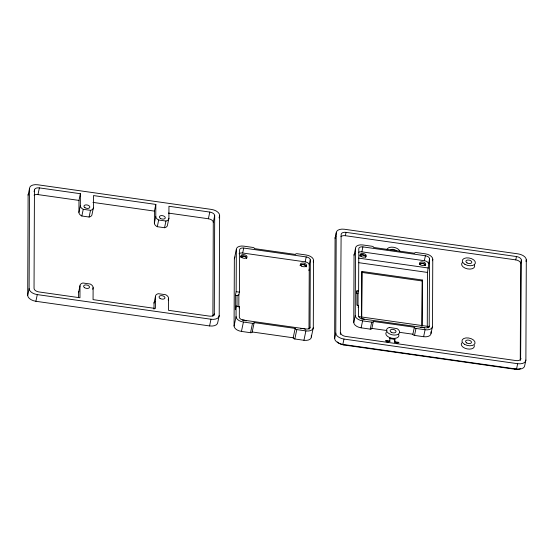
<?xml version="1.0" encoding="UTF-8"?>
<svg xmlns="http://www.w3.org/2000/svg" width="554" height="554" viewBox="0 0 554 554"><rect width="100%" height="100%" fill="white"/><g stroke="black" fill="none" stroke-linecap="round" stroke-linejoin="round"><path stroke-width="0.83" d="M27.7 295.324L28.122 195.119L29.528 188.422A8.324 4.737 11.9 0 1 37.755 184.78L211.441 209.419A8.324 4.737 11.9 0 1 219.619 215.388L219.204 315.593L217.791 322.289A8.324 4.737 11.9 0 1 209.571 325.932L35.878 301.286A8.324 4.737 11.9 0 1 27.7 295.324L29.113 288.627L29.528 188.422M34.445 190.077L34.036 288.364A4.993 2.839 11.9 0 0 38.946 291.944L79.949 297.761L79.998 285.753A6.655 3.788 11.9 0 1 81.93 283.309L82.941 282.997L90.205 284.029L91.209 284.624A6.655 3.788 11.9 0 1 93.12 287.616L93.065 299.624L155.39 308.467L155.445 296.452A6.655 3.788 11.9 0 1 157.378 294.008L158.389 293.703L165.646 294.728L166.657 295.324A6.655 3.788 11.9 0 1 168.561 298.315L168.513 310.323L209.35 316.119A4.993 2.839 11.9 0 0 214.287 313.938L214.696 215.651A4.993 2.839 11.9 0 0 209.793 212.071L168.949 206.275L168.901 218.283L167.488 224.979A6.655 3.788 11.9 0 1 165.556 227.424L164.545 227.736L157.288 226.704L156.276 226.108A6.655 3.788 11.9 0 1 154.365 223.117L154.421 211.109L155.826 204.412L93.501 195.576L93.453 207.584L92.04 214.28A6.655 3.788 11.9 0 1 90.108 216.725L89.097 217.029L81.84 216.005L80.836 215.409A6.655 3.788 11.9 0 1 78.924 212.417L78.973 200.409L80.385 193.713L39.382 187.896A4.993 2.839 11.9 0 0 34.445 190.077L34.092 191.753M78.564 297.595L78.585 292.45L79.998 285.753M78.924 212.417L80.33 205.721L80.385 193.713M154.005 309.153L154.033 303.149L155.445 296.452M154.365 223.117L155.778 216.427L155.826 204.412M212.895 316.32L213.29 222.341L214.696 215.651M234.079 326.043L234.356 258.787L236.336 249.418A7.486 4.266 11.9 0 1 243.732 246.142L252.832 247.43A1.662 0.949 11.9 0 1 254.473 248.621L295.476 254.438A1.662 0.949 11.9 0 1 297.117 253.711L306.217 255.006A7.486 4.266 11.9 0 1 313.585 260.373L313.301 327.629L311.327 336.998A7.486 4.266 11.9 0 1 303.924 340.274L294.825 338.986A1.662 0.949 11.9 0 1 293.191 337.788L252.181 331.971A1.662 0.949 11.9 0 1 250.54 332.705L241.44 331.41A7.486 4.266 11.9 0 1 234.079 326.043L236.052 316.666L236.094 306.099L239.376 306.563L239.328 317.137A4.162 2.368 11.9 0 0 243.421 320.115L305.912 328.979A4.162 2.368 11.9 0 0 310.018 327.165L310.302 259.909A4.162 2.368 11.9 0 0 306.21 256.924L243.725 248.06A4.162 2.368 11.9 0 0 239.612 249.882L239.439 292.152L238.871 294.832L238.822 306.701M236.336 249.418L236.156 291.688L235.395 295.303L235.332 309.714L236.094 306.099M236.987 306.556L237.036 295.538L238.871 294.832M308.987 329.104L309.257 264.86L310.302 259.909M311.327 336.998L311.334 335.274M344.062 345.01L342.843 344.415A8.324 4.737 11.9 0 1 334.658 338.452L335.08 238.241L336.209 232.888A8.324 4.737 11.9 0 1 344.429 229.245L518.122 253.884A8.324 4.737 11.9 0 1 526.3 259.854L525.878 360.058L524.749 365.418A8.324 4.737 11.9 0 1 516.529 369.054L514.756 369.22L344.062 345.01A8.178 4.654 11.9 0 1 337.365 341.957M334.658 338.452L335.786 333.093L336.209 232.888M340.357 334.505L341.126 234.543A4.993 2.839 11.9 0 1 346.056 232.361L516.466 256.537A4.993 2.839 11.9 0 1 521.376 260.117L520.608 360.072M386.99 330.537L371.879 328.397A1.662 0.949 11.9 0 1 370.231 329.124L361.132 327.829A7.486 4.266 11.9 0 1 353.771 322.463L354.054 255.207L355.516 248.247A7.486 4.266 11.9 0 1 362.918 244.972L372.018 246.26A1.662 0.949 11.9 0 1 373.659 247.458L414.655 253.275A1.662 0.949 11.9 0 1 416.303 252.548L425.403 253.836A7.486 4.266 11.9 0 1 432.771 259.21L432.487 326.458L431.019 333.418A7.486 4.266 11.9 0 1 423.623 336.7L414.517 335.405A1.662 0.949 11.9 0 1 412.882 334.214L399.448 332.31M353.771 322.463L355.239 315.503L355.516 248.247M358.618 290.988L356.984 290.753L356.921 305.164L358.563 305.399L358.514 315.967A4.162 2.368 11.9 0 0 362.607 318.952L425.098 327.816A4.162 2.368 11.9 0 0 429.205 325.994L429.489 258.739A4.162 2.368 11.9 0 0 425.396 255.754L362.912 246.89A4.162 2.368 11.9 0 0 358.798 248.711L358.618 290.988L358.057 293.662L358.009 305.531M361.547 317.574L361.935 271.46L422.293 280.019L422.1 326.057M361.741 317.49L361.935 271.46M386.879 341.95L385.695 340.911L389.794 341.493L389.891 338.21L394.808 338.903L394.711 342.192L398.811 342.774M394.711 342.192L394.808 338.903M421.906 326.14L422.293 280.019M427.266 326.555L427.494 272.436L429.489 258.739M428.173 327.94L428.18 326.431L358.341 316.528M431.019 333.418L431.026 331.694M520.268 360.024L520.67 263.462L521.376 260.117M34.064 195.16A4.993 2.839 11.9 0 1 37.97 194.593L39.382 187.896M35.878 301.286L37.291 294.596A8.324 4.737 11.9 0 1 29.113 288.627M81.84 216.005L83.252 209.308L82.241 208.713A6.655 3.788 11.9 0 1 80.33 205.721M89.097 217.029L90.51 210.34L91.521 210.028A6.655 3.788 11.9 0 0 93.453 207.584M92.767 289.285L93.12 287.616M157.288 226.704L158.693 220.007L157.689 219.412A6.655 3.788 11.9 0 1 155.778 216.427M164.545 227.736L165.958 221.039L166.969 220.727A6.655 3.788 11.9 0 0 168.901 218.283M168.208 299.991L168.561 298.315M213.29 222.341A4.993 2.839 11.9 0 0 208.38 218.761L209.793 212.071M219.093 217.895L219.619 215.388M209.571 325.932L210.984 319.236A8.324 4.737 11.9 0 0 219.204 315.593M213.934 315.607L214.287 313.938M238.996 253.829A4.162 2.368 11.9 0 1 242.68 253.012L243.725 248.06M239.093 307.906L239.376 306.563M241.44 331.41L243.414 322.04A7.486 4.266 11.9 0 1 236.052 316.666M250.54 332.705L252.513 323.328A1.662 0.949 11.9 0 0 254.161 322.601L295.164 328.418A1.662 0.949 11.9 0 0 296.799 329.609L305.898 330.904A7.486 4.266 11.9 0 0 313.301 327.629M252.181 331.971L254.161 322.601M309.257 264.86A4.162 2.368 11.9 0 0 305.171 261.876L306.21 256.924M293.191 337.788L295.164 328.418M308.931 270.657L309.243 269.189M294.825 338.986L296.799 329.609M313.252 261.938L313.585 260.373M303.924 340.274L305.898 330.904M309.672 328.813L310.018 327.165M340.932 236.69A4.993 2.839 11.9 0 1 345.35 235.706L346.056 232.361M358.777 252.229A4.162 2.368 11.9 0 1 361.866 251.848L362.912 246.89M335.786 333.093A8.324 4.737 11.9 0 0 343.972 339.062L342.843 344.415L516.529 369.054L517.658 363.701A8.324 4.737 11.9 0 0 525.878 360.058M356.561 292.761L356.984 290.753M358.14 307.408L358.563 305.399M361.132 327.829L362.6 320.87A7.486 4.266 11.9 0 1 355.239 315.503M370.231 329.124L371.699 322.165A1.662 0.949 11.9 0 0 373.348 321.431L414.35 327.248A1.662 0.949 11.9 0 0 415.985 328.446L425.084 329.734A7.486 4.266 11.9 0 0 432.487 326.458M371.879 328.397L373.348 321.431M389.891 338.21L389.801 338.612L394.725 339.304M389.794 341.493L389.877 341.091L385.778 340.509L388.153 342.594M428.443 263.697A4.162 2.368 11.9 0 0 424.35 260.712L425.396 255.754M412.882 334.214L414.35 327.248M414.517 335.405L415.985 328.446M432.439 260.754L432.771 259.21M423.623 336.7L425.084 329.734M428.858 327.643L429.205 325.994M520.67 263.462A4.993 2.839 11.9 0 0 515.76 259.881L516.466 256.537M525.975 261.384L526.3 259.854M396.706 343.66L398.894 342.372L394.794 341.79M345.35 235.706L515.76 259.881M37.97 194.593L78.973 200.409M92.947 202.39L154.421 211.109M168.388 213.089L208.38 218.761M83.252 209.308L90.51 210.34M158.693 220.007L165.958 221.039M361.866 251.848L424.35 260.712M358.59 258.109L428.422 268.018M358.507 262.651L427.494 272.436M242.68 253.012L305.171 261.876M361.741 272.395L422.093 280.961M356.416 293.433L358.057 293.662M236.156 291.688L239.439 292.152M235.395 295.303L237.036 295.538M362.6 320.87L371.699 322.165M243.414 322.04L252.513 323.328M37.291 294.596L210.984 319.236M343.972 339.062L517.658 363.701M474.487 265.047A6.655 3.788 11.9 0 1 467.444 268.87A6.655 3.788 11.9 0 1 462.313 262.568M474.272 345.426A6.655 3.788 11.9 0 1 467.057 348.888A6.655 3.788 11.9 0 1 461.78 342.815M386.907 249.674A6.655 3.788 11.9 0 1 393.208 247.229A6.655 3.788 11.9 0 1 399.843 251.26M390.612 250.145A2.999 1.704 11.9 0 1 393.222 249.342A2.999 1.704 11.9 0 1 396.062 250.706M361.506 318.896A3.165 1.8 11.9 0 1 364.56 319.423M419.641 264.265A2.832 1.614 11.9 0 1 422.889 263.545A2.832 1.614 11.9 0 1 425.098 265.678M360.093 256.246A2.832 1.614 11.9 0 1 363.161 255.055A2.832 1.614 11.9 0 1 365.612 257.347M359.83 255.851A3.165 1.8 11.9 0 1 362.995 254.826A3.165 1.8 11.9 0 1 365.972 256.841M419.461 263.967A3.165 1.8 11.9 0 1 423.048 263.392A3.165 1.8 11.9 0 1 425.444 265.629M420.251 327.511A3.165 1.8 11.9 0 1 423.609 327.67M424.129 327.913A3.165 1.8 11.9 0 1 424.586 328.203M335.08 238.241A8.324 4.737 11.9 0 1 335.932 236.239M520.455 368.645A8.178 4.654 11.9 0 1 514.756 369.22M520.961 358.403A4.993 2.839 11.9 0 1 516.03 360.585L345.62 336.41A4.993 2.839 11.9 0 1 340.71 332.829M354.054 255.207A7.486 4.266 11.9 0 1 354.823 253.407M398.707 334.381A6.655 3.788 11.9 0 1 391.706 338.21A6.655 3.788 11.9 0 1 386.491 331.936M300.386 265.636A2.832 1.614 11.9 0 1 303.433 264.653A2.832 1.614 11.9 0 1 305.933 266.744M300.039 265.678A3.165 1.8 11.9 0 1 303.363 264.445A3.165 1.8 11.9 0 1 306.258 266.799M242.32 320.067A3.165 1.8 11.9 0 1 245.2 320.503M245.699 320.773A3.165 1.8 11.9 0 1 246.121 321.078M234.356 258.787A7.486 4.266 11.9 0 1 234.612 257.707M234.924 257.215A7.486 4.266 11.9 0 1 235.125 256.98M300.787 328.813A3.165 1.8 11.9 0 1 305.399 329.374M240.914 257.305A2.832 1.614 11.9 0 1 243.975 256.218A2.832 1.614 11.9 0 1 246.461 258.413M240.685 256.904A3.165 1.8 11.9 0 1 244.009 256.031A3.165 1.8 11.9 0 1 246.807 258.129M78.585 292.45A6.655 3.788 11.9 0 1 78.813 291.487M28.122 195.119A8.324 4.737 11.9 0 1 28.566 193.63M154.033 303.149A6.655 3.788 11.9 0 1 154.919 301.355M389.379 327.435L389.088 327.511A6.655 3.788 11.9 0 0 388.222 333.037A6.655 3.788 11.9 0 0 397.897 334.408A6.655 3.788 11.9 0 0 397.079 328.647L389.379 327.435M466.724 342.954A2.999 1.704 11.9 0 0 471.447 342.462A2.999 1.704 11.9 0 0 467.382 340.073A2.999 1.704 11.9 0 0 466.724 342.954M464.557 344.339A6.655 3.788 11.9 0 0 475.027 343.224A6.655 3.788 11.9 0 0 465.969 337.926A6.655 3.788 11.9 0 0 464.557 344.339M464.889 264.306A6.655 3.788 11.9 0 0 475.36 263.192A6.655 3.788 11.9 0 0 466.302 257.894A6.655 3.788 11.9 0 0 464.889 264.306M467.064 262.921A2.992 1.704 11.9 0 0 471.779 262.43A2.992 1.704 11.9 0 0 467.721 260.041A2.992 1.704 11.9 0 0 467.064 262.921M391.269 332.241A2.999 1.704 11.9 0 0 395.999 331.77A2.999 1.704 11.9 0 0 391.948 329.367A2.999 1.704 11.9 0 0 391.269 332.241M361.222 256.454A3.165 1.8 11.9 0 0 366.242 256.003A3.165 1.8 11.9 0 0 362.025 253.441A3.165 1.8 11.9 0 0 361.222 256.454M420.68 264.895A3.165 1.8 11.9 0 0 425.701 264.431A3.165 1.8 11.9 0 0 421.469 261.876A3.165 1.8 11.9 0 0 420.68 264.895M301.501 266.058A3.165 1.8 11.9 0 0 306.514 265.601A3.165 1.8 11.9 0 0 302.283 263.039A3.165 1.8 11.9 0 0 301.501 266.058M242.036 257.624A3.165 1.8 11.9 0 0 247.056 257.174A3.165 1.8 11.9 0 0 242.839 254.605A3.165 1.8 11.9 0 0 242.036 257.624M84.603 287.706A2.999 1.704 11.9 0 0 89.45 287.429A2.999 1.704 11.9 0 0 85.614 284.908A2.999 1.704 11.9 0 0 84.603 287.706M160.051 298.412A2.999 1.704 11.9 0 0 164.898 298.135A2.999 1.704 11.9 0 0 161.062 295.614A2.999 1.704 11.9 0 0 160.051 298.412M160.39 218.38A2.999 1.704 11.9 0 0 165.231 218.103A2.999 1.704 11.9 0 0 161.394 215.582A2.999 1.704 11.9 0 0 160.39 218.38M84.942 207.674A2.999 1.704 11.9 0 0 89.79 207.404A2.999 1.704 11.9 0 0 85.953 204.883A2.999 1.704 11.9 0 0 84.942 207.674"/></g></svg>
